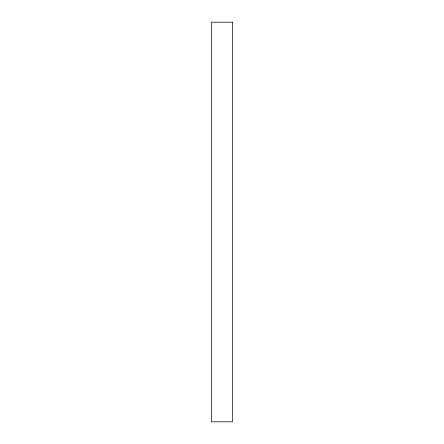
<?xml version="1.0" encoding="UTF-8"?>
<svg xmlns="http://www.w3.org/2000/svg" width="444" height="444" viewBox="0 0 444 444"><rect width="100%" height="100%" fill="white"/><g stroke="black" fill="none" stroke-linecap="round" stroke-linejoin="round"><path stroke-width="0.67" d="M232.517 22.2L211.483 22.2L211.483 421.8L232.517 421.8L232.517 22.2"/></g></svg>
